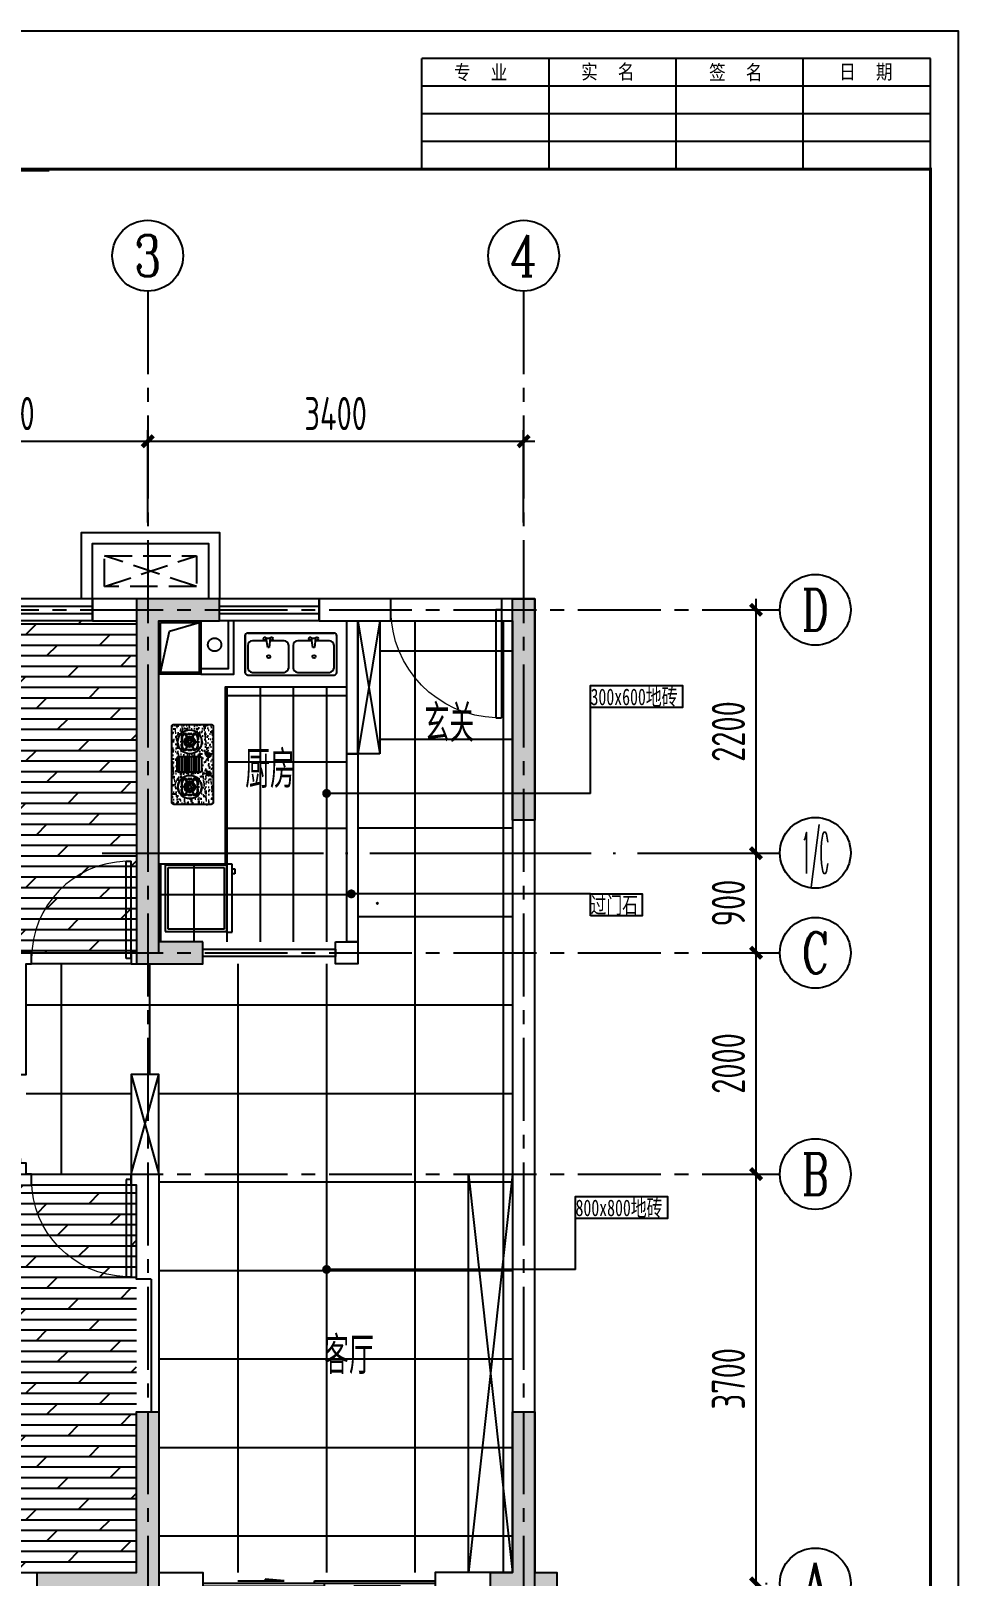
# Model space of a CAD drawing. Header units: millimetres. Extents: x -133666 to 228300, y -346623 to 180165.
# Drawn here: x 28817 to 37204, y -126760 to -112794 of the extents above; entities that cross this region are included whole.
import ezdxf
from ezdxf.enums import TextEntityAlignment as Align

# ---------------------------------------------------------------- set-up
doc = ezdxf.new("R2010")
doc.units = ezdxf.units.MM
doc.header["$LTSCALE"] = 1000
for name, pattern in [('6#轴网(1-4)20181120$0$11 12 17 18 19 20 21 22-ZW$0$DOTE', [2.42, 2, -0.2, 0.02, -0.2]), ('CENTER', [50.8, 31.75, -6.35, 6.35, -6.35]), ('CENTER2', [1.125, 0.75, -0.125, 0.125, -0.125]), ('DASH', [0.35, 0.25, -0.1]), ('PS', [3200, 1500, -200, 1500])]:
    doc.linetypes.add(name, pattern=pattern)
doc.layers.get('0').update_dxf_attribs({"linetype": 'CONTINUOUS'})
doc.layers.get('Defpoints').update_dxf_attribs({"color": 6, "linetype": 'CONTINUOUS'})
for name, color, linetype in [('6#轴网(1-4)20181120$0$11 12 17 18 19 20 21 22-ZW$0$AXIS_轴号_A', 8, 'CONTINUOUS'), ('6#轴网(1-4)20181120$0$11 12 17 18 19 20 21 22-ZW$0$AXIS_轴文_A', 8, 'CONTINUOUS'), ('6#轴网(1-4)20181120$0$11 12 17 18 19 20 21 22-ZW$0$AXIS_轴线_A', 8, '6#轴网(1-4)20181120$0$11 12 17 18 19 20 21 22-ZW$0$DOTE'), ('6#轴网(1-4)20181120$0$AXIS_TEXT', 8, 'CONTINUOUS'), ('A-area', 23, 'CONTINUOUS'), ('A-FUR', 8, 'CONTINUOUS'), ('A-Lvtry', 5, 'CONTINUOUS'), ('A-洞口', 105, 'CONTINUOUS'), ('A-烟气道', 105, 'CONTINUOUS'), ('A-看线', 105, 'CONTINUOUS'), ('A-空调室外机', 5, 'DASH'), ('AE-FLOR', 151, 'CONTINUOUS'), ('AXIS', 253, 'CENTER'), ('BORDER', 7, 'CONTINUOUS'), ('DIM', 3, 'CONTINUOUS'), ('P-Furniture(活动家具)', 134, 'CONTINUOUS'), ('P-活动家具', 146, 'CONTINUOUS'), ('PS', 6, 'PS'), ('PUB_HATCH', 8, 'CONTINUOUS'), ('PUB_TEXT', 7, 'CONTINUOUS'), ('TEXT', 7, 'CONTINUOUS'), ('TQ', 7, 'CONTINUOUS'), ('WALL', 2, 'CONTINUOUS'), ('WINDOW', 4, 'CONTINUOUS'), ('剪力墙', 6, 'CONTINUOUS'), ('栏杆', 142, 'CONTINUOUS'), ('门', 9, 'CONTINUOUS')]:
    doc.layers.add(name, color=color, linetype=linetype)
doc.styles.add('6#轴网(1-4)20181120$0$11 12 17 18 19 20 21 22-ZW$0$_TCH_AXIS', font='COMPLEX', dxfattribs={"bigfont": 'GBCBIG'})
doc.styles.add('6#轴网(1-4)20181120$0$COMPLEX', font='COMPLEX')
doc.styles.get("Standard").update_dxf_attribs({"font": 'tssdeng.shx', "bigfont": 'tssdchn.shx'})
doc.styles.add('TSSD_NORM', font='tssdeng.shx', dxfattribs={"bigfont": 'hztxt.shx'})
doc.styles.add('ZZ', font='tssdeng.shx', dxfattribs={"width": 0.7, "bigfont": 'tssdchn.shx'})
doc.styles.add('黑体', font='simhei.ttf')
doc.dimstyles.new('TSSD_100_100', dxfattribs={"dimtxt": 300, "dimasz": 100, "dimexe": 100, "dimexo": 250, "dimgap": 100, "dimtad": 1, "dimdec": 0, "dimzin": 0, "dimdsep": 46, "dimtxsty": 'ZZ', "dimblk": 'ARCHTICK', "dimcen": 0, "dimdle": 100, "dimclrd": 256, "dimclrt": 7, "dimadec": 0, "dimazin": 0, "dimtfac": 1, "dimtdec": 0, "dimtix": 1, "dimtmove": 2, "dimatfit": 3, "dimfxl": 0, "dimtolj": 1, "dimtzin": 0, "dimarcsym": 0})

# ---------------------------------------------------------------- blocks, each defined once
blk = doc.blocks.new('BX1')
at = {"layer": 'A-Lvtry'}
for p, q in [((-560, 8), (-608, 8)), ((-608, 8), (-608, -608)), ((-560, -608), (-560, 8)), ((0, 0), (-560, 0)), ((0, -600), (0, 0)), ((-560, 0), (-560, -600)), ((-24, -24), (-536, -24)), ((-536, -24), (-536, -576)), ((-24, -576), (-24, -24)), ((-631, -564), (-631, -520)), ((-631, -520), (-608, -520)), ((-608, -520), (-608, -564)), ((-608, -564), (-631, -564)), ((-608, -608), (-560, -608)), ((-560, -600), (0, -600)), ((-536, -576), (-24, -576))]:
    blk.add_line(p, q, dxfattribs=at)
blk = doc.blocks.new('A$C558726A8')
at = {"layer": 'P-Furniture(活动家具)'}
h = blk.add_hatch(dxfattribs=at)
h.set_pattern_fill('AR-SAND,_O', color=250)
h.set_pattern_definition([(37.5, (-27199.047, -9670.22), (-1.60003, 48.941324), [0, -38.608, 0, -43.18, 0, -41.275]), (7.5, (-27199.05, -9670.22), (44.95233, 71.68251), [0, -20.828, 0, -34.798, 0, -13.335]), (327.5, (-27230.29, -9670.22), (79.09924, 0.14372), [0, -12.7, 0, -45.72, 0, -59.69]), (317.5, (-27230.29, -9670.22), (76.35565, 22.29293), [0, -6.35, 0, -29.972, 0, -34.29])])
h.paths.add_polyline_path([(-343, 375, 0.414214), (-362, 356), (-362, 20, 0.414214), (-343, 0), (343, 0, 0.414214), (362, 20), (362, 356, 0.414214), (343, 375)])
h.paths.add_polyline_path([(72, 309), (72, 121, -0.414214), (56, 105), (-56, 105, -0.414214), (-72, 121), (-72, 309, -0.414214), (-56, 325), (56, 325, -0.414214)], flags=16)
h.paths.add_polyline_path([(70, 309), (70, 121, -0.414214), (56, 107), (-56, 107, -0.414214), (-70, 121), (-70, 309, -0.414214), (-56, 323), (56, 323, -0.414214)], flags=0)
h.paths.add_polyline_path([(313, 212, -1), (94, 212, -1)], flags=16)
h.paths.add_polyline_path([(311, 212, -1), (96, 212, -1)], flags=0)
h.paths.add_polyline_path([(165, 287), (183, 287, -0.359638), (191, 280), (216, 280, -0.359638), (225, 287), (243, 287, -0.414214), (279, 251, -0.251251), (272, 242), (272, 230, -0.359638), (279, 221), (279, 202, -0.359638), (272, 194), (272, 181, -0.251251), (279, 173, -0.414214), (243, 136), (225, 136, -0.359638), (216, 143), (191, 143, -0.359638), (183, 136), (165, 136, -0.414214), (128, 173, -0.251251), (135, 181), (135, 194, -0.359638), (128, 202), (128, 221, -0.359638), (135, 230), (135, 242, -0.251251), (128, 251, -0.414214)], flags=0)
h.paths.add_polyline_path([(253, 212, -1), (155, 212, -1)], flags=0)
h.paths.add_polyline_path([(243, 212, -1), (165, 212, -1)], flags=0)
h.paths.add_polyline_path([(240, 212, -1), (167, 212, -1)], flags=0)
h.paths.add_polyline_path([(237, 212, -1), (170, 212, -1)], flags=0)
h.paths.add_polyline_path([(175, 219), (190, 218, -0.299124), (204, 226, -0.028861), (205, 226), (212, 240, -0.215015), (224, 233), (215, 221, -0.330841), (215, 203), (224, 190, -0.215015), (212, 183), (205, 197, -0.028861), (204, 197, -0.299124), (190, 206), (175, 205, -0.215015)], flags=0)
h.paths.add_polyline_path([(-96, 212, -1), (-311, 212, -1)], flags=16)
h.paths.add_polyline_path([(-98, 212, -1), (-309, 212, -1)], flags=0)
h.paths.add_polyline_path([(-128, 251, -0.251251), (-135, 242), (-135, 230, -0.359638), (-128, 221), (-128, 202, -0.359638), (-135, 194), (-135, 181, -0.251251), (-128, 173, -0.414214), (-165, 136), (-183, 136, -0.359638), (-191, 143), (-216, 143, -0.359638), (-225, 136), (-243, 136, -0.414214), (-279, 173, -0.251251), (-272, 181), (-272, 194, -0.359638), (-279, 202), (-279, 221, -0.359638), (-272, 230), (-272, 242, -0.251251), (-279, 251, -0.414214), (-243, 287), (-225, 287, -0.359638), (-216, 280), (-191, 280, -0.359638), (-183, 287), (-165, 287, -0.414214)], flags=0)
h.paths.add_polyline_path([(-155, 212, -1), (-253, 212, -1)], flags=0)
h.paths.add_polyline_path([(-165, 212, -1), (-243, 212, -1)], flags=0)
h.paths.add_polyline_path([(-167, 212, -1), (-240, 212, -1)], flags=0)
h.paths.add_polyline_path([(-170, 212, -1), (-237, 212, -1)], flags=0)
h.paths.add_polyline_path([(-175, 219, -0.215015), (-175, 205), (-190, 206, -0.299124), (-204, 197, -0.028861), (-205, 197), (-212, 183, -0.215015), (-224, 190), (-215, 203, -0.330841), (-215, 221), (-224, 233, -0.215015), (-212, 240), (-205, 226, -0.028861), (-204, 226, -0.299124), (-190, 218)], flags=0)
h.paths.add_polyline_path([(103, 41, -1), (64, 41, -1)], flags=16)
h.paths.add_polyline_path([(86, 57), (86, 56, -0.877066), (86, 26), (86, 25, -1), (82, 25), (82, 26, -0.877066), (82, 56), (82, 57, -1)], flags=0)
h.paths.add_polyline_path([(97, 53, -1.000001), (94, 53, -1.000001)], flags=0)
h.paths.add_polyline_path([(102, 41, -1.000001), (100, 41, -1.000001)], flags=0)
h.paths.add_polyline_path([(-64, 41, -1), (-103, 41, -1)], flags=16)
h.paths.add_polyline_path([(-82, 57), (-82, 56, -0.877066), (-82, 26), (-82, 25, -1), (-86, 25), (-86, 26, -0.877066), (-86, 56), (-86, 57, -1)], flags=0)
h.paths.add_polyline_path([(-94, 53, -1.000001), (-97, 53, -1.000001)], flags=0)
h.paths.add_polyline_path([(-100, 41, -1.000001), (-102, 41, -1.000001)], flags=0)
for points in [[(-100, 41, 1), (-102, 41, 1)], [(-97, 54, 1.000001), (-94, 54, 1.000001)], [(94, 54, 1.000001), (97, 54, 1.000001)], [(102, 41, 1), (100, 41, 1)]]:
    blk.add_hatch(color=251, dxfattribs=at).paths.add_polyline_path(points)
at = {"layer": 'P-Furniture(活动家具)', "color": 251}
for p, q in [((-243, 287), (-225, 287)), ((-243, 280), (-165, 280)), ((-204, 240), (-204, 300)), ((-165, 287), (-183, 287)), ((-70, 304), (70, 304)), ((-70, 302), (70, 302)), ((-70, 282), (70, 282)), ((-70, 280), (70, 280)), ((165, 287), (183, 287)), ((243, 280), (165, 280)), ((204, 240), (204, 300)), ((243, 287), (225, 287)), ((-284, 258), (-224, 224)), ((-284, 165), (-224, 200)), ((-228, 226), (-280, 256)), ((-228, 198), (-280, 168)), ((-279, 221), (-279, 202)), ((-272, 251), (-272, 173)), ((-243, 143), (-165, 143)), ((-224, 233), (-212, 240)), ((-215, 221), (-224, 233)), ((-215, 203), (-224, 190)), ((-212, 183), (-224, 190)), ((-211, 224), (-218, 237)), ((-211, 199), (-218, 187)), ((-205, 226), (-212, 240)), ((-205, 197), (-212, 183)), ((-204, 183), (-204, 124)), ((-190, 218), (-175, 219)), ((-190, 206), (-175, 205)), ((-189, 212), (-175, 212)), ((-123, 258), (-183, 224)), ((-123, 165), (-183, 200)), ((-179, 226), (-127, 256)), ((-179, 198), (-127, 168)), ((-175, 219), (-175, 205)), ((-135, 251), (-135, 173)), ((-128, 221), (-128, 202)), ((-70, 260), (70, 260)), ((-70, 258), (70, 258)), ((-70, 238), (70, 238)), ((-70, 236), (70, 236)), ((-70, 216), (70, 216)), ((-70, 214), (70, 214)), ((-70, 194), (70, 194)), ((-70, 192), (70, 192)), ((-70, 172), (70, 172)), ((-70, 170), (70, 170)), ((-70, 150), (70, 150)), ((-70, 148), (70, 148)), ((123, 258), (183, 224)), ((123, 165), (183, 200)), ((179, 226), (127, 256)), ((179, 198), (127, 168)), ((128, 221), (128, 202)), ((135, 251), (135, 173)), ((243, 143), (165, 143)), ((190, 218), (175, 219)), ((175, 219), (175, 205)), ((189, 212), (175, 212)), ((190, 206), (175, 205)), ((204, 183), (204, 124)), ((205, 226), (212, 240)), ((205, 197), (212, 183)), ((211, 224), (218, 237)), ((211, 199), (218, 187)), ((224, 233), (212, 240)), ((212, 183), (224, 190)), ((215, 221), (224, 233)), ((215, 203), (224, 190)), ((284, 258), (224, 224)), ((284, 165), (224, 200)), ((228, 226), (280, 256)), ((228, 198), (280, 168)), ((272, 251), (272, 173)), ((279, 221), (279, 202)), ((-243, 136), (-225, 136)), ((-165, 136), (-183, 136)), ((-70, 128), (70, 128)), ((-70, 126), (70, 126)), ((165, 136), (183, 136)), ((243, 136), (225, 136))]:
    blk.add_line(p, q, dxfattribs=at)
at = {"layer": 'P-Furniture(活动家具)'}
blk.add_lwpolyline([(-343, 0, -0.414214), (-362, 20), (-362, 356, -0.414214), (-343, 375), (343, 375, -0.414214), (362, 356), (362, 20, -0.414214), (343, 0)], format="xyb", close=True, dxfattribs=at)
at = {"layer": 'P-Furniture(活动家具)', "color": 251, "const_width": 0.979}
for points in [[(-204, 240), (-204, 300)], [(204, 240), (204, 300)], [(-228, 226), (-280, 256)], [(-228, 198), (-280, 168)], [(-204, 183), (-204, 124)], [(-179, 226), (-127, 256)], [(-179, 198), (-127, 168)], [(179, 226), (127, 256)], [(179, 198), (127, 168)], [(204, 183), (204, 124)], [(228, 226), (280, 256)], [(228, 198), (280, 168)]]:
    blk.add_lwpolyline(points, dxfattribs=at)
at = {"layer": 'P-Furniture(活动家具)', "color": 251}
for points in [[(-72, 309, -0.414214), (-56, 325), (56, 325, -0.414214), (72, 309), (72, 121, -0.414214), (56, 105), (-56, 105, -0.414214), (-72, 121)], [(-70, 309, -0.414214), (-56, 323), (56, 323, -0.414214), (70, 309), (70, 121, -0.414214), (56, 107), (-56, 107, -0.414214), (-70, 121)], [(-86, 25), (-86, 58, -1), (-82, 58), (-82, 25, -1)], [(86, 25), (86, 58, 1), (82, 58), (82, 25, 1)]]:
    blk.add_lwpolyline(points, format="xyb", close=True, dxfattribs=at)
at = {"layer": 'P-Furniture(活动家具)', "color": 251, "const_width": 0.979}
for points in [[(-204, 226, -1), (-204, 197, -1), (-204, 226, -1)], [(204, 226, 1), (204, 197, 1), (204, 226, 1)]]:
    blk.add_lwpolyline(points, format="xyb", dxfattribs=at)
at = {"layer": 'P-Furniture(活动家具)', "color": 251}
for centre, radius in [((-204, 212), 107), ((-204, 212), 105), ((204, 212), 109), ((204, 212), 107), ((-204, 212), 39.1), ((-204, 212), 36.2), ((-204, 212), 33.3), ((-204, 212), 14.7), ((204, 212), 39.1), ((204, 212), 36.2), ((204, 212), 33.3), ((204, 212), 14.7), ((-84, 41), 19.3), ((-101, 41), 1.44), ((-96, 54), 1.44), ((84, 41), 19.3), ((96, 54), 1.44), ((101, 41), 1.44)]:
    blk.add_circle(centre, radius, dxfattribs=at)
at = {"layer": 'P-Furniture(活动家具)'}
for centre in [(-204, 212), (204, 212)]:
    blk.add_circle(centre, 48.9, dxfattribs=at)
at = {"layer": 'P-Furniture(活动家具)', "color": 251}
for centre, radius, start, end in [((-243, 251), 36.2, 90, 180), ((-243, 251), 29.4, 90, 180), ((-224, 278), 8.76, 12.564, 91.6861), ((-183, 278), 8.76, 88.3139, 167.436), ((-165, 251), 36.2, 0, 90), ((-165, 251), 29.4, 0, 90), ((165, 251), 36.2, 90, 180), ((165, 251), 29.4, 90, 180), ((183, 278), 8.76, 12.564, 91.6861), ((224, 278), 8.76, 88.3139, 167.436), ((243, 251), 36.2, 0, 90), ((243, 251), 29.4, 0, 90), ((-267, 253), 11.8, 189.6676, 246.0824), ((-270, 221), 8.76, 102.564, 181.686), ((-270, 202), 8.76, 178.3139, 257.436), ((-267, 171), 11.8, 113.9176, 170.3324), ((-243, 173), 36.2, 180, 270), ((-243, 173), 29.4, 180, 270), ((-224, 145), 8.76, 268.3139, 347.436), ((-210, 224), 16.7, 95.7306, 144.2694), ((-210, 200), 16.7, 215.7306, 264.2694), ((-183, 145), 8.76, 192.564, 271.6861), ((-190, 212), 16.7, 335.7306, 24.2694), ((-165, 173), 36.2, 270, 0), ((-165, 173), 29.4, 270, 0), ((-140, 253), 11.8, 293.9176, 350.3324), ((-137, 221), 8.76, 358.314, 77.436), ((-137, 202), 8.76, 282.564, 1.6861), ((-140, 171), 11.8, 9.6676, 66.0824), ((140, 253), 11.8, 189.6676, 246.0824), ((137, 221), 8.76, 102.564, 181.686), ((137, 202), 8.76, 178.3139, 257.436), ((140, 171), 11.8, 113.9176, 170.3324), ((165, 173), 36.2, 180, 270), ((165, 173), 29.4, 180, 270), ((190, 212), 16.7, 155.7306, 204.2694), ((183, 145), 8.76, 268.3139, 347.436), ((210, 224), 16.7, 35.7306, 84.2694), ((210, 200), 16.7, 275.7306, 324.2694), ((224, 145), 8.76, 192.564, 271.6861), ((243, 173), 36.2, 270, 0), ((243, 173), 29.4, 270, 0), ((267, 253), 11.8, 293.9176, 350.3324), ((270, 221), 8.76, 358.314, 77.436), ((270, 202), 8.76, 282.564, 1.6861), ((267, 171), 11.8, 9.6676, 66.0824), ((-84, 41), 15.3, 97.4942, 262.5058), ((-84, 41), 15.3, 277.4942, 82.5058), ((84, 41), 15.3, 97.4942, 262.5058), ((84, 41), 15.3, 277.4942, 82.5058)]:
    blk.add_arc(centre, radius, start, end, dxfattribs=at)
blk = doc.blocks.new('A$C6BCA2219')
at = {"layer": 'P-Furniture(活动家具)'}
for p, q in [((-415, 355), (-415, 25)), ((-415, 25), (-415, 355)), ((-390, 380), (390, 380)), ((390, 380), (-390, 380)), ((415, 25), (415, 355)), ((-390, 0), (390, 0))]:
    blk.add_line(p, q, dxfattribs=at)
at = {"layer": 'P-Furniture(活动家具)', "color": 251}
for p, q in [((-220, 311), (-348, 311)), ((-210, 249), (-224, 333)), ((-224, 333), (-188, 333)), ((-188, 333), (-198, 249)), ((-62, 311), (-191, 311)), ((189, 311), (62, 311)), ((199, 249), (186, 333)), ((186, 333), (222, 333)), ((222, 333), (212, 249)), ((348, 311), (219, 311)), ((-390, 269), (-390, 67)), ((-198, 249), (-210, 249)), ((-20, 67), (-20, 269)), ((20, 269), (20, 67)), ((212, 249), (199, 249)), ((390, 67), (390, 269)), ((-348, 25), (-62, 25)), ((62, 25), (348, 25))]:
    blk.add_line(p, q, dxfattribs=at)
for centre, radius in [((-237, 329), 12.8), ((-175, 330), 12.8), ((173, 329), 12.8), ((235, 330), 12.8), ((-200, 167), 14.8), ((209, 167), 14.8)]:
    blk.add_circle(centre, radius, dxfattribs=at)
at = {"layer": 'P-Furniture(活动家具)'}
for centre, radius, start, end in [((-390, 354), 25.7, 89.8183, 178.9194), ((390, 355), 25.2, 0, 90), ((-390, 26), 25.7, 181.0806, 270.1817), ((390, 25), 25.2, 270, 0)]:
    blk.add_arc(centre, radius, start, end, dxfattribs=at)
at = {"layer": 'P-Furniture(活动家具)', "color": 251}
for centre, start, end in [((-348, 269), 90, 180), ((-62, 269), 0, 90), ((62, 269), 90, 180), ((348, 269), 0, 90), ((-348, 67), 180, 270), ((-62, 67), 270, 0), ((62, 67), 180, 270), ((348, 67), 270, 0)]:
    blk.add_arc(centre, 42, start, end, dxfattribs=at)
blk = doc.blocks.new('6#轴网(1-4)20181120$0$_AXISO')
at = {"color": 8}
blk.add_circle((0, 0), 0.5, dxfattribs=at)
at = {"layer": '6#轴网(1-4)20181120$0$AXIS_TEXT', "color": 8, "style": '6#轴网(1-4)20181120$0$COMPLEX', "width": 1.041667}
blk.add_attdef('A', text='', height=0.56, dxfattribs=at).set_placement((-0.25, -0.28), (0.25, -0.28), align=Align.FIT)
blk = doc.blocks.new('_ArchTick')
at = {"color": 0, "linetype": 'ByBlock', "const_width": 0.4}
blk.add_lwpolyline([(-0.5, -0.5), (0.5, 0.5)], dxfattribs=at)
blk = doc.blocks.new('*D358')
at = {"layer": 'Defpoints', "color": 0}
for p in [(6800, 10424), (3400, 9440), (6800, 9440)]:
    blk.add_point(p, dxfattribs=at)
at = {"layer": 'DIM', "color": 0, "lineweight": -2}
for p, q in [((3400, 9690), (3400, 10524)), ((6800, 9690), (6800, 10524))]:
    blk.add_line(p, q, dxfattribs=at)
at = {"layer": 'DIM', "lineweight": -2}
blk.add_line((3300, 10424), (6900, 10424), dxfattribs=at)
at = {"layer": 'DIM', "lineweight": -2, "xscale": 100, "yscale": 100, "zscale": 100, "rotation": 180}
blk.add_blockref('_ArchTick', (3400, 10424), dxfattribs=at)
at = {"layer": 'DIM', "lineweight": -2, "xscale": 100, "yscale": 100, "zscale": 100}
blk.add_blockref('_ArchTick', (6800, 10424), dxfattribs=at)
at = {"layer": 'DIM', "color": 7, "insert": (5100, 10674), "char_height": 300, "attachment_point": 5, "style": 'ZZ'}
blk.add_mtext('\\A1;3400', dxfattribs=at)
blk = doc.blocks.new('*D359')
at = {"layer": 'Defpoints', "color": 0}
for p in [(8739, 100), (8902, 100), (8739, -1500)]:
    blk.add_point(p, dxfattribs=at)
at = {"layer": 'DIM', "lineweight": -2}
blk.add_line((8902, -1600), (8902, 200), dxfattribs=at)
at = {"layer": 'DIM', "color": 0, "lineweight": -2}
for p, q in [((8989, 100), (9002, 100)), ((8989, -1500), (9002, -1500))]:
    blk.add_line(p, q, dxfattribs=at)
at = {"layer": 'DIM', "lineweight": -2, "xscale": 100, "yscale": 100, "zscale": 100}
for p, rotation in [((8902, 100), 90), ((8902, -1500), 270)]:
    blk.add_blockref('_ArchTick', p, dxfattribs=dict(at, rotation=rotation))
at = {"layer": 'DIM', "color": 7, "insert": (8652, -700), "char_height": 300, "attachment_point": 5, "rotation": 90, "style": 'ZZ'}
blk.add_mtext('\\A1;1600', dxfattribs=at)
blk = doc.blocks.new('*D360')
at = {"layer": 'Defpoints', "color": 0}
for p in [(8739, 3800), (8902, 3800), (8739, 100)]:
    blk.add_point(p, dxfattribs=at)
at = {"layer": 'DIM', "lineweight": -2}
blk.add_line((8902, 0), (8902, 3900), dxfattribs=at)
at = {"layer": 'DIM', "color": 0, "lineweight": -2}
for p, q in [((8989, 3800), (9002, 3800)), ((8989, 100), (9002, 100))]:
    blk.add_line(p, q, dxfattribs=at)
at = {"layer": 'DIM', "lineweight": -2, "xscale": 100, "yscale": 100, "zscale": 100}
for p, rotation in [((8902, 3800), 90), ((8902, 100), 270)]:
    blk.add_blockref('_ArchTick', p, dxfattribs=dict(at, rotation=rotation))
at = {"layer": 'DIM', "color": 7, "insert": (8652, 1950), "char_height": 300, "attachment_point": 5, "rotation": 90, "style": 'ZZ'}
blk.add_mtext('\\A1;3700', dxfattribs=at)
blk = doc.blocks.new('*D361')
at = {"layer": 'Defpoints', "color": 0}
for p in [(8739, 5800), (8902, 5800), (8739, 3800)]:
    blk.add_point(p, dxfattribs=at)
at = {"layer": 'DIM', "lineweight": -2}
blk.add_line((8902, 3700), (8902, 5900), dxfattribs=at)
at = {"layer": 'DIM', "color": 0, "lineweight": -2}
for p, q in [((8989, 5800), (9002, 5800)), ((8989, 3800), (9002, 3800))]:
    blk.add_line(p, q, dxfattribs=at)
at = {"layer": 'DIM', "lineweight": -2, "xscale": 100, "yscale": 100, "zscale": 100}
for p, rotation in [((8902, 5800), 90), ((8902, 3800), 270)]:
    blk.add_blockref('_ArchTick', p, dxfattribs=dict(at, rotation=rotation))
at = {"layer": 'DIM', "color": 7, "insert": (8652, 4800), "char_height": 300, "attachment_point": 5, "rotation": 90, "style": 'ZZ'}
blk.add_mtext('\\A1;2000', dxfattribs=at)
blk = doc.blocks.new('*D362')
at = {"layer": 'Defpoints', "color": 0}
for p in [(8739, 6700), (8902, 6700), (8739, 5800)]:
    blk.add_point(p, dxfattribs=at)
at = {"layer": 'DIM', "lineweight": -2}
blk.add_line((8902, 5700), (8902, 6800), dxfattribs=at)
at = {"layer": 'DIM', "color": 0, "lineweight": -2}
for p, q in [((8989, 6700), (9002, 6700)), ((8989, 5800), (9002, 5800))]:
    blk.add_line(p, q, dxfattribs=at)
at = {"layer": 'DIM', "lineweight": -2, "xscale": 100, "yscale": 100, "zscale": 100}
for p, rotation in [((8902, 6700), 90), ((8902, 5800), 270)]:
    blk.add_blockref('_ArchTick', p, dxfattribs=dict(at, rotation=rotation))
at = {"layer": 'DIM', "color": 7, "insert": (8652, 6250), "char_height": 300, "attachment_point": 5, "rotation": 90, "style": 'ZZ'}
blk.add_mtext('\\A1;900', dxfattribs=at)
blk = doc.blocks.new('*D363')
at = {"layer": 'Defpoints', "color": 0}
for p in [(8739, 8900), (8902, 8900), (8739, 6700)]:
    blk.add_point(p, dxfattribs=at)
at = {"layer": 'DIM', "lineweight": -2}
blk.add_line((8902, 6600), (8902, 9000), dxfattribs=at)
at = {"layer": 'DIM', "color": 0, "lineweight": -2}
for p, q in [((8989, 8900), (9002, 8900)), ((8989, 6700), (9002, 6700))]:
    blk.add_line(p, q, dxfattribs=at)
at = {"layer": 'DIM', "lineweight": -2, "xscale": 100, "yscale": 100, "zscale": 100}
for p, rotation in [((8902, 8900), 90), ((8902, 6700), 270)]:
    blk.add_blockref('_ArchTick', p, dxfattribs=dict(at, rotation=rotation))
at = {"layer": 'DIM', "color": 7, "insert": (8652, 7800), "char_height": 300, "attachment_point": 5, "rotation": 90, "style": 'ZZ'}
blk.add_mtext('\\A1;2200', dxfattribs=at)
blk = doc.blocks.new('*D365')
at = {"layer": 'Defpoints', "color": 0}
for p in [(3400, 10424), (800, 9440), (3400, 9440)]:
    blk.add_point(p, dxfattribs=at)
at = {"layer": 'DIM', "color": 0, "lineweight": -2}
for p, q in [((800, 9690), (800, 10524)), ((3400, 9690), (3400, 10524))]:
    blk.add_line(p, q, dxfattribs=at)
at = {"layer": 'DIM', "lineweight": -2}
blk.add_line((700, 10424), (3500, 10424), dxfattribs=at)
at = {"layer": 'DIM', "lineweight": -2, "xscale": 100, "yscale": 100, "zscale": 100, "rotation": 180}
blk.add_blockref('_ArchTick', (800, 10424), dxfattribs=at)
at = {"layer": 'DIM', "lineweight": -2, "xscale": 100, "yscale": 100, "zscale": 100}
blk.add_blockref('_ArchTick', (3400, 10424), dxfattribs=at)
at = {"layer": 'DIM', "color": 7, "insert": (2100, 10674), "char_height": 300, "attachment_point": 5, "style": 'ZZ'}
blk.add_mtext('\\A1;2600', dxfattribs=at)
blk = doc.blocks.new('ktswaj')
at = {"linetype": 'DASH'}
blk.add_lwpolyline([(15990, 179083), (15990, 178253), (16268, 178253), (16268, 179083)], close=True, dxfattribs=at)
for points in [[(15990, 179083), (16268, 178253)], [(15990, 178253), (16268, 179083)]]:
    blk.add_lwpolyline(points, dxfattribs=at)
blk = doc.blocks.new('A3ktsjw')
at = {"layer": '栏杆'}
for points in [[(-26114, 169535), (-26114, 170135), (-24864, 170135), (-24864, 169535)], [(-26014, 169535), (-26014, 170035), (-24964, 170035), (-24964, 169535)]]:
    blk.add_lwpolyline(points, dxfattribs=at)
at = {"layer": 'A-空调室外机', "extrusion": (0, 0, -1), "zscale": -1, "rotation": 90}
blk.add_blockref('ktswaj', (204157, 153656), dxfattribs=at)
blk = doc.blocks.new('$DorLib2D$00000131')
at = {"color": 0, "linetype": 'Continuous'}
for p, q in [((0.15, 0.125), (0.2319, 0.1973)), ((0.2319, 0.1973), (0.2319, 0.125)), ((-0.5, 0.125), (-0.5, 0)), ((0.0192, 0.125), (-0.5, 0.125)), ((0.0192, 0), (0.0192, 0.125)), ((0.35, 0.125), (0.15, 0.125)), ((-0.5, 0), (0.0192, 0)), ((-0.024, 0), (0.5, 0)), ((-0.024, -0.125), (-0.024, 0)), ((0.5, 0), (0.5, -0.125)), ((-0.35, -0.125), (-0.15, -0.125)), ((-0.2319, -0.1973), (-0.2319, -0.125)), ((-0.15, -0.125), (-0.2319, -0.1973)), ((0.5, -0.125), (-0.024, -0.125))]:
    blk.add_line(p, q, dxfattribs=at)
blk = doc.blocks.new('$TCHSYS$WIN2D')
for p, q in [((-0.5, 0.5), (0.5, 0.5)), ((-0.5, 0.5), (-0.5, -0.5)), ((0.5, 0.5), (0.5, -0.5)), ((0.5, 0.1667), (-0.5, 0.1667)), ((0.5, -0.1667), (-0.5, -0.1667)), ((-0.5, -0.5), (0.5, -0.5))]:
    blk.add_line(p, q)
blk = doc.blocks.new('$DorLib2D$00000001')
for p, q in [((0.45, 0.975), (0.5, 0.975)), ((0.45, 0), (0.45, 0.975)), ((0.5, 0), (0.5, 0.975)), ((0.5, 0), (0.45, 0))]:
    blk.add_line(p, q)
at = {"lineweight": 13}
blk.add_arc((0.475, 0), 0.975, 91.4693, 180, dxfattribs=at)
blk = doc.blocks.new('A$C2EEA3612')
at = {"linetype": 'Continuous'}
for p, q in [((-180, 570), (-173, 300)), ((-175, 570), (-168, 300)), ((175, 570), (168, 300)), ((180, 570), (173, 300)), ((-173, 300), (-171, 240)), ((-163, 295), (163, 295)), ((-163, 290), (163, 290)), ((173, 300), (171, 240)), ((-172, 255), (172, 255)), ((-171, 240), (-169, 187)), ((-169, 187), (-166, 19)), ((169, 187), (166, 19)), ((171, 240), (169, 187)), ((-146, 0), (146, 0))]:
    blk.add_line(p, q, dxfattribs=at)
for radius in [20, 15]:
    blk.add_circle((0, 90), radius, dxfattribs=at)
for centre, radius, start, end in [((0, 570), 180, 0, 180), ((0, 570), 175, 0, 180), ((-163, 300), 10, 181.7534, 270), ((-163, 300), 5, 181.7534, 270), ((163, 300), 5, 270, 358.2466), ((163, 300), 10, 270, 358.2466), ((-149, 187), 20, 99.8557, 181.7534), ((0, -673), 893, 80.1443, 99.8557), ((149, 187), 20, 358.2466, 80.1443), ((-146, 20), 20, 181.7534, 270), ((146, 20), 20, 270, 358.2466)]:
    blk.add_arc(centre, radius, start, end, dxfattribs=at)
blk = doc.blocks.new('g3wr')
at = {"color": 251}
blk.add_wipeout([(92376, 176270), (92376, 176416), (92376, 176562), (92382, 176575), (92396, 176582), (92459, 176583), (92576, 176581), (92666, 176589), (92736, 176588), (92946, 176596), (92946, 176591), (93057, 176558), (93057, 176558), (93126, 176416), (93076, 176298), (92946, 176236), (92831, 176244), (92676, 176243), (92576, 176251), (92396, 176250)], dxfattribs=at)
at = {"xscale": -1, "rotation": 270}
blk.add_blockref('A$C2EEA3612', (92376, 176416), dxfattribs=at)
blk = doc.blocks.new('dfdffh')
at = {"layer": 'P-活动家具'}
for p, q in [((106548, -73807), (106398, -73807)), ((106398, -73807), (106398, -73822)), ((106548, -73822), (106398, -73822)), ((106417, -74417), (106417, -73822)), ((106427, -74417), (106427, -73822)), ((106456, -74417), (106456, -73822)), ((106466, -74417), (106466, -73822)), ((106496, -74417), (106496, -73822)), ((106506, -74417), (106506, -73822)), ((106538, -74417), (106538, -73822)), ((106548, -74432), (106548, -73807)), ((106548, -74417), (106398, -74417)), ((106398, -74417), (106398, -74432)), ((106548, -74432), (106398, -74432))]:
    blk.add_line(p, q, dxfattribs=at)
for points in [[(106398, -73784), (106398, -73844), (106388, -73844), (106388, -73784)], [(106398, -74394), (106398, -74454), (106388, -74454), (106388, -74394)]]:
    blk.add_lwpolyline(points, close=True, dxfattribs=at)
blk = doc.blocks.new('B20190310213323')
at = {"layer": 'PUB_HATCH'}
for points in [[(800, 9200), (1400, 9200), (1400, 8800), (800, 8800)], [(4000, 5900), (3600, 5900), (3600, 8800), (4150, 8800), (4150, 9000), (3400, 9000), (3400, 5700), (3600, 5700), (4000, 5700)], [(6800, 9000), (7000, 9000), (7000, 7000), (6800, 7000), (6800, 8800)], [(0, 5900), (200, 5900), (200, 3900), (0, 3900), (0, 5700)], [(-400, 0), (-400, 200), (0, 200), (0, 1650), (200, 1650), (200, 200), (600, 200), (600, 0)], [(3400, 200), (3400, 1650), (3600, 1650), (3600, 0), (2500, 0), (2500, 200)], [(6600, 0), (6600, 200), (6800, 200), (6800, 1650), (7000, 1650), (7000, 200), (7200, 200), (7200, 0)]]:
    blk.add_hatch(color=256, dxfattribs=at).paths.add_polyline_path(points)
at = {"layer": 'PUB_TEXT'}
h = blk.add_hatch(dxfattribs=at)
h.set_pattern_fill('_USER', color=250, scale=100, double=1, pattern_type=0)
h.set_pattern_definition([(0, (1171.45, 5138.84), (0, 100), []), (90, (1171.45, 5138.84), (-100, 6e-15), [])])
h.paths.add_polyline_path([(1171, 5600), (1171, 5139), (957, 4852), (300, 4852), (300, 5600)])
at = {"layer": 'A-Lvtry', "ltscale": 3}
blk.add_line((4200, 6600), (3600, 6600), dxfattribs=at)
for points in [[(5300, 8200), (4200, 8200), (4200, 6600), (4200, 6600)], [(200, 4702), (1036, 4702), (1321, 5092), (1321, 5700)], [(200, 4752), (1007, 4752), (1271, 5106), (1271, 5700)]]:
    blk.add_lwpolyline(points, dxfattribs=at)
at = {"layer": 'A-洞口'}
blk.add_lwpolyline([(3200, 0), (3200, -500), (3400, -500), (3400, 0)], close=True, dxfattribs=at)
blk.add_lwpolyline([(3400, 0), (3257, -66), (3200, -500)], dxfattribs=at)
at = {"layer": 'A-烟气道'}
for points in [[(3600, 8800), (3980, 8800), (3980, 8320), (3600, 8320)], [(3615, 8785), (3965, 8785), (3965, 8335), (3615, 8335)]]:
    blk.add_lwpolyline(points, close=True, dxfattribs=at)
blk.add_lwpolyline([(3615, 8335), (3698, 8708), (3965, 8785)], dxfattribs=at)
at = {"layer": 'A-看线'}
blk.add_lwpolyline([(2100, 200), (600, 200)], dxfattribs=at)
at = {"layer": 'AE-FLOR'}
for points in [[(3400, -600), (3400, -1300)], [(3500, -1300), (3500, -600)], [(6500, -1400), (4200, -1400)], [(6500, -1600), (4200, -1600)]]:
    blk.add_lwpolyline(points, dxfattribs=at)
at = {"layer": 'PUB_TEXT', "color": 250}
blk.add_lwpolyline([(1171, 5600), (1171, 5139), (957, 4852), (300, 4852), (300, 5600)], close=True, dxfattribs=at)
at = {"layer": 'WALL'}
for p, q in [((5700, 8800), (6700, 8800)), ((3530, 2850), (3530, 1650)), ((3600, 2850), (3600, 1650))]:
    blk.add_line(p, q, dxfattribs=at)
for points in [[(1000, 5800), (1000, 8800), (1500, 8800), (1500, 9000), (800, 9000), (800, 5700), (2300, 5700), (2300, 4700), (2400, 4700), (2400, 5700), (2450, 5700), (2450, 5800)], [(5700, 8800), (5700, 9000), (5050, 9000), (5050, 9000), (5050, 8800)], [(7000, 100), (7000, 9000), (6700, 9000), (6700, 8800), (6800, 8800), (6800, 200), (6100, 200), (6100, 0), (6800, 0), (6800, -1400), (6500, -1400), (6500, -1600), (7000, -1600)], [(5300, 8800), (5400, 8800), (5400, 7600), (5300, 7600)], [(3500, -1400), (3500, -1300), (3400, -1300), (3400, -1600), (4200, -1600), (4200, -1400)]]:
    blk.add_lwpolyline(points, close=True, dxfattribs=at)
for points in [[(3600, 5800), (3600, 8800), (4150, 8800), (4150, 9000), (3500, 9000), (3000, 9000), (3000, 8800), (3400, 8800), (3400, 5800), (3350, 5800), (3350, 5700), (3500, 5700)], [(3980, 8320), (4280, 8320), (4280, 8800)], [(3980, 8370), (4230, 8370), (4230, 8800)], [(600, -400), (600, 200), (200, 200), (200, 3700), (2450, 3700), (2450, 3800), (2400, 3800), (2400, 3900), (2300, 3900), (2300, 3800), (200, 3800), (200, 6500), (0, 6500), (0, 0), (500, 0), (500, -600), (600, -600), (600, -400)], [(200, 4700), (500, 4700), (500, 3800)], [(200, 4650), (450, 4650), (450, 3800)], [(3400, 2850), (3400, 3700), (3350, 3700), (3350, 3800), (3600, 3800), (3600, 2850)], [(3530, 2850), (3400, 2850), (3400, 2850)], [(3600, 1650), (3600, 200), (4000, 200), (4000, 0), (3500, 0), (3500, -600), (3400, -600), (3400, 0), (2200, 0), (2200, -600), (2100, -600), (2100, -400), (2100, 200), (3400, 200), (3400, 1650)], [(3400, 1650), (3530, 1650)]]:
    blk.add_lwpolyline(points, dxfattribs=at)
at = {"layer": 'WALL', "elevation": 0}
blk.add_lwpolyline([(5200, 5900), (5400, 5900), (5400, 5700), (5200, 5700)], close=True, dxfattribs=at)
at = {"layer": 'WINDOW'}
for p, q in [((6700, 9000, 0), (5700, 9000, 0)), ((6100, 0), (4000, 0))]:
    blk.add_line(p, q, dxfattribs=at)
blk.add_lwpolyline([(4000, 5833), (5200, 5833), (5200, 5767), (4000, 5767)], close=True, dxfattribs=at)
at = {"layer": '剪力墙', "elevation": 0}
for points in [[(800, 9200), (1400, 9200), (1400, 8800), (800, 8800)], [(4000, 5900), (3600, 5900), (3600, 8800), (4150, 8800), (4150, 9000), (3400, 9000), (3400, 5700), (3600, 5700), (4000, 5700)], [(6800, 9000), (7000, 9000), (7000, 7000), (6800, 7000), (6800, 8800)], [(0, 5900), (200, 5900), (200, 3900), (0, 3900), (0, 5700)], [(3400, 200), (3400, 1650), (3600, 1650), (3600, 0), (2500, 0), (2500, 200)]]:
    blk.add_lwpolyline(points, close=True, dxfattribs=at)
for points in [[(1000, 8800), (1000, 8800)], [(6800, 8800), (6800, 8800)], [(0, 5700), (0, 5700)], [(-400, 0), (-400, 200), (0, 200), (0, 1650), (200, 1650), (200, 200), (600, 200), (600, 0), (-400, 0), (200, 0)], [(6600, 0), (6600, 200), (6800, 200), (6800, 1650), (7000, 1650), (7000, 200), (7200, 200), (7200, 0), (6600, 0), (7000, 0)], [(3600, 200), (3600, 200)]]:
    blk.add_lwpolyline(points, dxfattribs=at)
at = {"layer": '栏杆'}
for points in [[(3400, -500), (2200, -500)], [(3400, -600), (2200, -600)]]:
    blk.add_lwpolyline(points, dxfattribs=at)
at = {"xscale": -1}
blk.add_blockref('dfdffh', (108688, 79414), dxfattribs=at)
at = {"layer": 'A-area'}
blk.add_blockref('A3ktsjw', (29014, -160535), dxfattribs=at)
at = {"layer": 'A-空调室外机', "extrusion": (0, 0, -1), "zscale": -1, "rotation": 90}
blk.add_blockref('ktswaj', (175868, -16368), dxfattribs=at)
at = {"layer": 'WINDOW'}
for name, p, xscale, yscale, zscale, rotation in [('$TCHSYS$WIN2D', (2250, 8900), 1500, 200, 1500, 180), ('$TCHSYS$WIN2D', (4600, 8900), 900, 200, 900, 180), ('$DorLib2D$00000001', (6200, 8900), -1000, 1000, -1000, 180), ('$TCHSYS$WIN2D', (500, 5800), -600, 200, -600, 180), ('$DorLib2D$00000001', (2350, 4300), -800, 800, 800, 90), ('$DorLib2D$00000001', (2900, 3750), -900, 900, -900, 180)]:
    blk.add_blockref(name, p, dxfattribs=dict(at, xscale=xscale, yscale=yscale, zscale=zscale, rotation=rotation))
for name, p, xscale, yscale, zscale in [('$DorLib2D$00000001', (2900, 5750), 900, 900, -900), ('$DorLib2D$00000131', (5050, 100), -2100, 200, 2100), ('$TCHSYS$WIN2D', (1350, -500), -1500, 200, 1500)]:
    blk.add_blockref(name, p, dxfattribs=dict(at, xscale=xscale, yscale=yscale, zscale=zscale))
at = {"layer": 'A-Lvtry', "ltscale": 3, "extrusion": (0, 0, -1), "zscale": -1, "rotation": 180}
blk.add_blockref('g3wr', (91826, 180640), dxfattribs=at)
blk = doc.blocks.new('_TSHQ_H')
at = {"layer": 'TQ'}
for p, q in [((-92, 0), (-92, 20)), ((0, 20), (-92, 20)), ((-69, 0), (-69, 20)), ((-46, 0), (-46, 20)), ((-23, 0), (-23, 20)), ((0, 0), (0, 20)), ((0, 15), (-92, 15)), ((0, 10), (-92, 10)), ((0, 5), (-92, 5))]:
    blk.add_line(p, q, dxfattribs=at)
at = {"layer": 'TEXT', "style": 'TSSD_NORM'}
for s, p in [('专  业', (-81.37, 15.89)), ('实  名', (-58.38, 16)), ('签  名', (-35.23, 15.89)), ('日  期', (-11.69, 16))]:
    blk.add_text(s, height=3, dxfattribs=at).set_placement(p, align=Align.CENTER)
blk = doc.blocks.new('B20190319225928')
at = {"layer": 'BORDER'}
blk.add_lwpolyline([(0, 0), (0, 29700), (42000, 29700), (42000, 0)], close=True, dxfattribs=at)
at = {"layer": 'BORDER', "const_width": 50}
blk.add_lwpolyline([(2500, 500), (2500, 29200), (41500, 29200), (41500, 500)], close=True, dxfattribs=at)
at = {"layer": 'BORDER', "xscale": 100, "yscale": 100, "zscale": 100, "rotation": 90}
blk.add_blockref('_TSHQ_H', (2500, 29200), dxfattribs=at)
blk = doc.blocks.new('B20190222125856')
at = {"layer": '6#轴网(1-4)20181120$0$11 12 17 18 19 20 21 22-ZW$0$AXIS_轴线_A'}
blk.add_line((2989.5, 6700), (9118.2, 6700), dxfattribs=at)
at = {"layer": 'AXIS', "linetype": 'CENTER2'}
for p, q in [((3400, 11781), (3400, -2685.7)), ((6800, 11781), (6800, -2685.7)), ((-2834.7, 8900), (9118.1, 8900)), ((-2834.7, 5800), (9118.1, 5800)), ((-2834.7, 3800), (9118.1, 3800))]:
    blk.add_line(p, q, dxfattribs=at)
at = {"layer": '6#轴网(1-4)20181120$0$11 12 17 18 19 20 21 22-ZW$0$AXIS_轴号_A'}
ref = blk.add_blockref('6#轴网(1-4)20181120$0$_AXISO', (3400, 12101), dxfattribs=dict(at, xscale=640, yscale=640, zscale=640))
ref.add_attrib('A', '3', dxfattribs={"layer": '6#轴网(1-4)20181120$0$11 12 17 18 19 20 21 22-ZW$0$AXIS_轴文_A', "height": 372.8, "style": '6#轴网(1-4)20181120$0$11 12 17 18 19 20 21 22-ZW$0$_TCH_AXIS'}).set_placement((3275.7, 11914.6), (3524.3, 11914.6), align=Align.FIT)
ref = blk.add_blockref('6#轴网(1-4)20181120$0$_AXISO', (6800, 12101), dxfattribs=dict(at, xscale=640, yscale=640, zscale=640))
ref.add_attrib('A', '4', dxfattribs={"layer": '6#轴网(1-4)20181120$0$11 12 17 18 19 20 21 22-ZW$0$AXIS_轴文_A', "height": 372.8, "style": '6#轴网(1-4)20181120$0$11 12 17 18 19 20 21 22-ZW$0$_TCH_AXIS', "width": 0.875}).set_placement((6675.7, 11914.6), (6924.3, 11914.6), align=Align.FIT)
at = {"layer": '6#轴网(1-4)20181120$0$11 12 17 18 19 20 21 22-ZW$0$AXIS_轴号_A', "color": 6}
ref = blk.add_blockref('6#轴网(1-4)20181120$0$_AXISO', (9438.1, 8900), dxfattribs=dict(at, xscale=640, yscale=640, zscale=640))
ref.add_attrib('A', 'D', dxfattribs={"layer": '6#轴网(1-4)20181120$0$11 12 17 18 19 20 21 22-ZW$0$AXIS_轴文_A', "height": 372.8, "style": '6#轴网(1-4)20181120$0$11 12 17 18 19 20 21 22-ZW$0$_TCH_AXIS', "width": 0.823529}).set_placement((9313.9, 8713.6), (9562.4, 8713.6), align=Align.FIT)
ref = blk.add_blockref('6#轴网(1-4)20181120$0$_AXISO', (9438.2, 6703.8), dxfattribs=dict(at, xscale=640, yscale=640, zscale=640))
ref.add_attrib('A', '1/C', dxfattribs={"layer": '6#轴网(1-4)20181120$0$11 12 17 18 19 20 21 22-ZW$0$AXIS_轴文_A', "height": 372.76, "style": '6#轴网(1-4)20181120$0$11 12 17 18 19 20 21 22-ZW$0$_TCH_AXIS', "width": 0.269231}).set_placement((9313.9, 6517.5), (9562.4, 6517.5), align=Align.FIT)
ref = blk.add_blockref('6#轴网(1-4)20181120$0$_AXISO', (9438.1, 5800), dxfattribs=dict(at, xscale=640, yscale=640, zscale=640))
ref.add_attrib('A', 'C', dxfattribs={"layer": '6#轴网(1-4)20181120$0$11 12 17 18 19 20 21 22-ZW$0$AXIS_轴文_A', "height": 372.8, "style": '6#轴网(1-4)20181120$0$11 12 17 18 19 20 21 22-ZW$0$_TCH_AXIS', "width": 0.933333}).set_placement((9313.9, 5613.6), (9562.4, 5613.6), align=Align.FIT)
ref = blk.add_blockref('6#轴网(1-4)20181120$0$_AXISO', (9438.1, 3800), dxfattribs=dict(at, xscale=640, yscale=640, zscale=640))
ref.add_attrib('A', 'B', dxfattribs={"layer": '6#轴网(1-4)20181120$0$11 12 17 18 19 20 21 22-ZW$0$AXIS_轴文_A', "height": 372.8, "style": '6#轴网(1-4)20181120$0$11 12 17 18 19 20 21 22-ZW$0$_TCH_AXIS', "width": 0.823529}).set_placement((9313.9, 3613.6), (9562.4, 3613.6), align=Align.FIT)
ref = blk.add_blockref('6#轴网(1-4)20181120$0$_AXISO', (9438.1, 100), dxfattribs=dict(at, xscale=640, yscale=640, zscale=640))
ref.add_attrib('A', 'A', dxfattribs={"layer": '6#轴网(1-4)20181120$0$11 12 17 18 19 20 21 22-ZW$0$AXIS_轴文_A', "height": 372.8, "style": '6#轴网(1-4)20181120$0$11 12 17 18 19 20 21 22-ZW$0$_TCH_AXIS', "width": 0.777778}).set_placement((9313.9, -86.4), (9562.4, -86.4), align=Align.FIT)
at = {"layer": 'DIM'}
for base, p1, p2, picture, middle in [((3400, 10424), (800, 9440.5), (3400, 9440.5), '*D365', (2100, 10674)), ((6800, 10424), (3400, 9440.5), (6800, 9440.5), '*D358', (5100, 10674))]:
    dim = blk.add_linear_dim(base=base, p1=p1, p2=p2, dimstyle='TSSD_100_100', dxfattribs=at)
    dim.commit()
    dim.dimension.update_dxf_attribs({"geometry": picture, "text_midpoint": middle})
for base, p1, p2, picture, middle in [((8902.1, 8900), (8738.9, 6700), (8738.9, 8900), '*D363', (8652.1, 7800)), ((8902.1, 6700), (8738.9, 5800), (8738.9, 6700), '*D362', (8652.1, 6250)), ((8902.1, 5800), (8738.9, 3800), (8738.9, 5800), '*D361', (8652.1, 4800)), ((8902.1, 3800), (8738.9, 100), (8738.9, 3800), '*D360', (8652.1, 1950)), ((8902.1, 100), (8738.9, -1500), (8738.9, 100), '*D359', (8652.1, -700))]:
    dim = blk.add_linear_dim(base=base, p1=p1, p2=p2, angle=90, dimstyle='TSSD_100_100', dxfattribs=at)
    dim.commit()
    dim.dimension.update_dxf_attribs({"geometry": picture, "text_midpoint": middle})

msp = doc.modelspace()

# ---------------------------------------------------------------- hatches: boundary and pattern name
at = {"layer": 'PUB_TEXT'}
h = msp.add_hatch(dxfattribs=at)
h.set_pattern_fill('DOLMIT', color=250, scale=15)
h.set_pattern_definition([(0, (3531.06, -126726.36), (0, 95.25), []), (45, (3531.06, -126726.36), (-190.5, 190.5), [134.704, -269.4077])])
h.paths.add_polyline_path([(28774, -121126.4), (28824, -121126.4), (29724, -121126.4), (29774, -121126.4), (29774, -118126.4), (29374, -118126.4), (27874, -118126.4), (27374, -118126.4), (27374, -121126.4)])
h.paths.add_polyline_path([(29774, -123226.4), (29724, -123226.4), (28824, -123226.4), (28774, -123226.4), (28673.8, -123226.4), (28673.8, -123826.4), (28573.9, -123826.4), (28573.9, -123826.4), (26574, -123826.4), (26574, -126726.4), (26974, -126726.4), (28474, -126726.4), (29774, -126726.4)])
h = msp.add_hatch(dxfattribs=at)
h.set_pattern_fill('_USER,_O', color=250, scale=800, double=1, pattern_type=0)
h.set_pattern_definition([(0, (26692.9, -25597.34), (0, 800), []), (90, (26692.9, -25597.34), (-800, 5e-14), [])])
h.paths.add_polyline_path([(31974, -118126.4), (31974, -119326.4), (31774, -119326.4), (31774, -121226.4), (28774, -121226.4), (28774, -123126.4), (29724, -123126.4), (29724, -122226.4), (29974, -122226.4), (29974, -126726.4), (33174, -126726.4), (33174, -118126.4)])

# ---------------------------------------------------------------- linework, layer by layer
at = {"layer": 'A-FUR'}
for p, q in [((31774, -118126.4), (31974, -119326.4)), ((31974, -118126.4), (31774, -119326.4)), ((29724, -123126.4), (29974, -122226.4)), ((29724, -122226.4), (29974, -123126.4))]:
    msp.add_line(p, q, dxfattribs=at)
for points in [[(31974, -119326.4), (31774, -119326.4), (31774, -118126.4), (31974, -118126.4)], [(29974, -123126.4), (29974, -122226.4), (29724, -122226.4), (29724, -123126.4)]]:
    msp.add_lwpolyline(points, close=True, dxfattribs=at)
at = {"layer": 'A-Lvtry', "ltscale": 3}
msp.add_lwpolyline([(31674, -118726.4), (30574, -118726.4), (30574, -120126.4), (30574, -120126.4)], dxfattribs=at)
at = {"layer": 'PS', "ltscale": 0.5}
msp.add_circle((30479, -118341.4), 60, dxfattribs=at)
at = {"layer": 'PUB_TEXT'}
for p, q in [((28206.8, -114054.3), (28981.8, -114054.3)), ((33879.3, -119685.5), (33879.3, -118910.5)), ((33879.3, -119685.5), (31491.9, -119685.5)), ((33743.4, -123988.3), (33743.4, -123529.1)), ((33743.4, -123988.3), (31491.9, -123988.3))]:
    msp.add_line(p, q, dxfattribs=at)
for points in [[(33879.3, -118910.5), (33879.3, -118711.6), (34709.9, -118711.6), (34709.9, -118910.5)], [(33879.3, -120792.7), (33879.3, -120593.8), (34345.9, -120593.8), (34345.9, -120792.7)], [(28824, -121126.4), (29724, -121126.4), (29724, -121226.4), (28824, -121226.4)], [(28824, -123126.4), (29724, -123126.4), (29724, -123226.4), (28824, -123226.4)], [(33743.4, -123529.1), (33743.4, -123330.2), (34573.9, -123330.2), (34573.9, -123529.1)]]:
    msp.add_lwpolyline(points, close=True, dxfattribs=at)
at = {"layer": 'PUB_TEXT', "const_width": 40}
for points in [[(31491.9, -119705.5, -1), (31491.9, -119665.5, -1)], [(31491.9, -124008.3, -1), (31491.9, -123968.3, -1)]]:
    msp.add_lwpolyline(points, format="xyb", close=True, dxfattribs=at)
at = {"layer": '门', "color": 250}
for p, q in [((31944.2, -120685.7), (31958.7, -120669.3)), ((31944.3, -120669.3), (31957.8, -120685.7))]:
    msp.add_line(p, q, dxfattribs=at)

# ---------------------------------------------------------------- block references
at = {"layer": 'A-Lvtry', "extrusion": (3.92285e-11, 1.08889e-08, 1), "rotation": 180}
msp.add_blockref('BX1', (30031.2, -120932.8, 0), dxfattribs=at)
at = {"layer": 'DIM', "color": 200}
msp.add_blockref('B20190222125856', (26474, -126926.4), dxfattribs=at)
at = {"layer": 'P-Furniture(活动家具)', "color": 251}
msp.add_blockref('A$C6BCA2219', (31169.1, -118616.4), dxfattribs=at)
at = {"layer": 'P-Furniture(活动家具)', "rotation": 90.00000133402129}
msp.add_blockref('A$C558726A8', (30466.5, -119423.4, 0), dxfattribs=at)

# ---------------------------------------------------------------- texts
at = {"layer": 'PUB_TEXT', "width": 0.7}
for s, p in [('玄关', (32378.1, -119222.2)), ('厨房', (30755.2, -119636.5)), ('客厅', (31470.2, -124934.4))]:
    msp.add_text(s, height=337.59, dxfattribs=at).set_placement(p)
at = {"layer": 'PUB_TEXT', "style": '黑体', "width": 0.7}
for s, p in [('300x600地砖', (33879.3, -118887.8)), ('过门石', (33879.3, -120770)), ('800x800地砖', (33743.4, -123506.3))]:
    msp.add_text(s, height=150, dxfattribs=at).set_placement(p)

# ---------------------------------------------------------------- next in the draw order: block references
at = {"layer": 'WALL'}
msp.add_blockref('B20190310213323', (26374, -126926.4), dxfattribs=at)

# ---------------------------------------------------------------- next in the draw order: hatches: boundary and pattern name
at = {"layer": 'PUB_TEXT'}
h = msp.add_hatch(dxfattribs=at)
h.set_pattern_fill('_USER,_O', color=250, scale=600, pattern_type=0)
h.set_pattern_definition([(0, (26692.9, 2400), (0, 600), [])])
h.paths.add_polyline_path([(31674, -121026.4), (29974, -121026.4), (29974, -120326.4), (30574, -120326.4), (30574, -118726.4), (31674, -118726.4)])
h = msp.add_hatch(dxfattribs=at)
h.set_pattern_fill('_USER,_O', color=250, scale=300, angle=90, pattern_type=0)
h.set_pattern_definition([(90, (26692.9, 2400), (-300, 2e-14), [])])
h.paths.add_polyline_path([(30574, -118726.4), (31674, -118726.4), (31674, -121026.4), (29974, -121026.4), (29974, -120326.4), (30574, -120326.4)])

# ---------------------------------------------------------------- next in the draw order: linework, layer by layer
at = {"layer": 'A-FUR'}
for p, q in [((32774, -123126.4), (33174, -126726.4)), ((33174, -123126.4), (32774, -126726.4))]:
    msp.add_line(p, q, dxfattribs=at)
msp.add_lwpolyline([(32774, -123126.4), (33174, -123126.4), (33174, -126726.4), (32774, -126726.4)], close=True, dxfattribs=at)
at = {"layer": 'PUB_TEXT'}
msp.add_line((33879.3, -120593.8), (31715.8, -120593.8), dxfattribs=at)
msp.add_lwpolyline([(31674, -119326.4), (31774, -119326.4), (31774, -121026.4), (31674, -121026.4)], close=True, dxfattribs=at)
at = {"layer": 'PUB_TEXT', "const_width": 40}
msp.add_lwpolyline([(31715.8, -120613.8, -1), (31715.8, -120573.8, -1)], format="xyb", close=True, dxfattribs=at)

# ---------------------------------------------------------------- next in the draw order: block references
at = {"layer": 'WALL', "xscale": 0.5, "yscale": 0.5, "zscale": 0.5, "rotation": 270}
msp.add_blockref('B20190319225928', (22353.8, -112793.6), dxfattribs=at)

doc.saveas('drawing.dxf')
